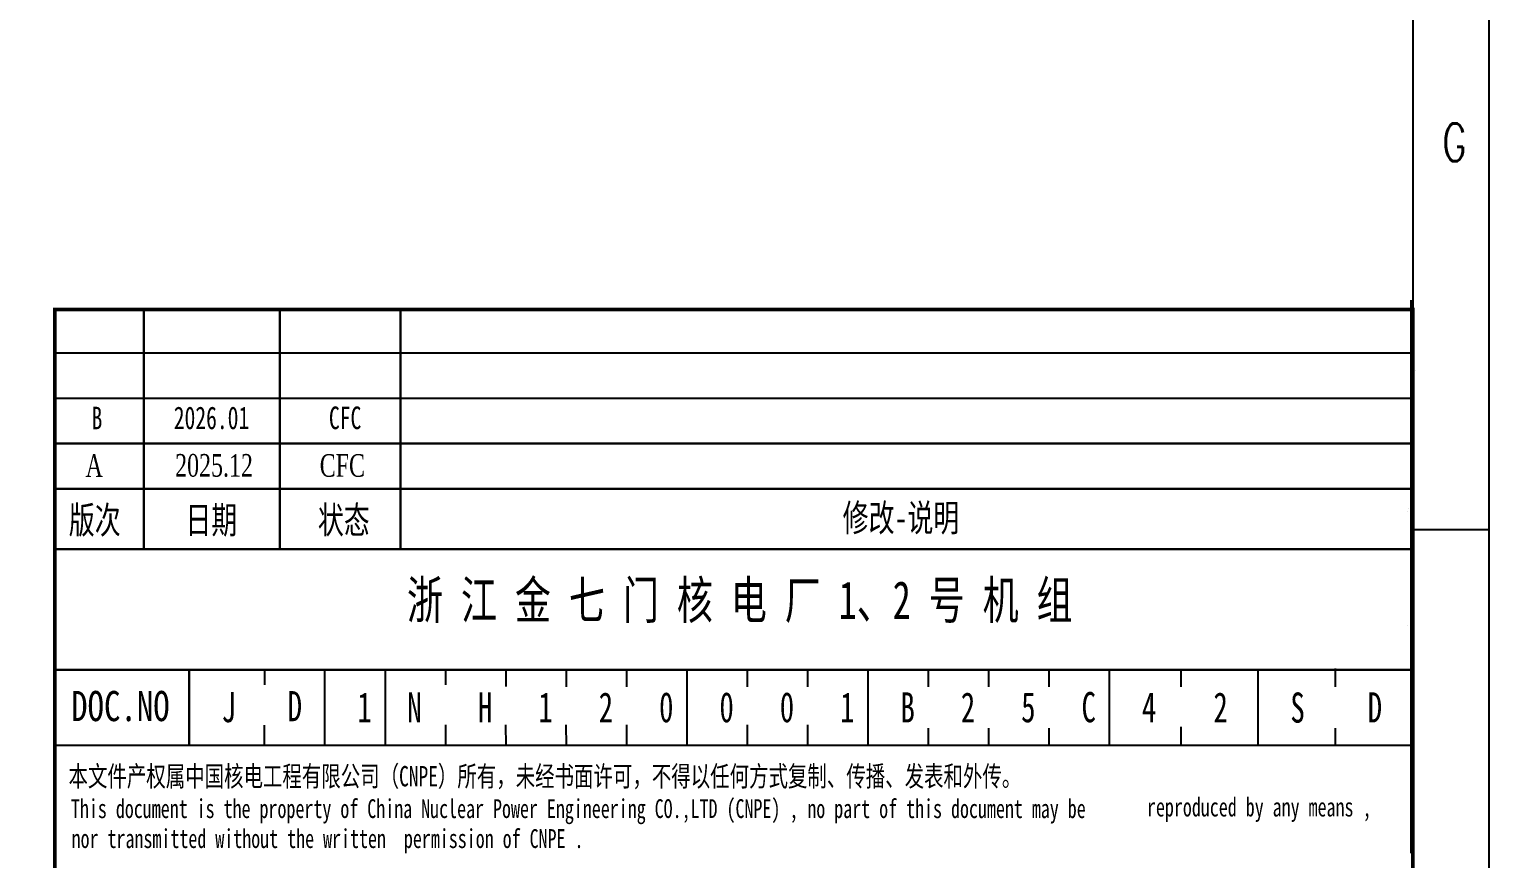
# Model space of a CAD drawing. Header units: inches. Extents: x 4936 to 94511, y 405365 to 454318.
# Drawn here: x 69611 to 79286, y 410901 to 416399 of the extents above; entities that cross this region are included whole.
import ezdxf

# ---------------------------------------------------------------- set-up
doc = ezdxf.new("R2010")
doc.units = ezdxf.units.IN
doc.header["$MEASUREMENT"] = 0
doc.layers.add('1', color=7, linetype='Continuous')
doc.layers.add('BORDER', color=7, linetype='Continuous')
doc.styles.add('HZ', font='txt_____.ttf', dxfattribs={"width": 0.7, "bigfont": 'HZTXT'})
doc.styles.add('宋体', font='', dxfattribs={"width": 0.7})
doc.styles.get('宋体').set_extended_font_data('SimSun')

# ---------------------------------------------------------------- blocks, each defined once
blk = doc.blocks.new('图签')
at = {"linetype": 'Continuous'}
blk.add_line((-162.2, 84), (-162.2, 74), dxfattribs=at)
at = {"layer": '1'}
for p, q in [((-180, 59.93), (-180, 131.76)), ((-0.2, 59.71), (-0.2, 133.01)), ((0, 60.06), (0, 131.76)), ((-0.72, 105.01), (-0.72, 105.01)), ((-0.72, 105.01), (-0.72, 105.01)), ((-0.72, 105.01), (-0.72, 105.01)), ((-0.72, 105.01), (-0.72, 105.01)), ((-0.53, 105.36), (-0.53, 105.36)), ((-0.53, 105.36), (-0.53, 105.36)), ((-0.53, 105.36), (-0.53, 105.36)), ((-0.53, 105.36), (-0.53, 105.36)), ((-144.2, 74), (-144.2, 84)), ((-136.2, 74), (-136.2, 84)), ((-128.2, 82), (-128.2, 84)), ((-120.2, 81.79), (-120.2, 84)), ((-112.2, 81.76), (-112.2, 84)), ((-104.2, 81.76), (-104.2, 84)), ((-96.2, 74), (-96.2, 84)), ((-88.2, 81.76), (-88.2, 84)), ((-80.2, 81.76), (-80.2, 84)), ((-72.2, 74), (-72.2, 84)), ((-64.2, 81.76), (-64.2, 84)), ((-56.2, 81.76), (-56.2, 84)), ((-48.2, 81.76), (-48.2, 84)), ((-40.2, 74), (-40.2, 84)), ((-30.71, 81.75), (-30.71, 84)), ((-20.51, 73.94), (-20.51, 83.94)), ((-10.26, 81.76), (-10.26, 84.17)), ((-152.2, 83), (-152.2, 83)), ((-152.2, 74), (-152.2, 76.68)), ((-128.2, 74), (-128.2, 76.72)), ((-120.2, 74), (-120.21, 76.72)), ((-112.2, 74), (-112.21, 76.72)), ((-104.2, 74), (-104.2, 76.72)), ((-88.2, 74), (-88.2, 76.72)), ((-80.2, 74), (-80.2, 76.72)), ((-64.2, 74), (-64.2, 76.27)), ((-56.2, 74), (-56.2, 76.27)), ((-48.2, 74), (-48.2, 76.27)), ((-30.71, 74.09), (-30.71, 76.44)), ((-10.26, 74), (-10.26, 76.27)), ((-0.2, 74), (-180.2, 74))]:
    blk.add_line(p, q, dxfattribs=at)
at = {"layer": '1', "color": 7}
for p, q in [((0.34, 123.67), (0.34, 123.67)), ((0.34, 123.67), (0.34, 123.67)), ((0.34, 123.67), (0.34, 123.67)), ((0.34, 123.67), (0.34, 123.67)), ((-0.69, 89.9), (-0.69, 89.9)), ((-0.69, 89.9), (-0.69, 89.9)), ((-0.69, 89.9), (-0.69, 89.9)), ((-0.69, 89.9), (-0.69, 89.9))]:
    blk.add_line(p, q, dxfattribs=at)
at = {"layer": '1', "color": 7, "const_width": 0.5}
blk.add_lwpolyline([(-180, 0), (0, 0), (0, 131.76), (-180, 131.76)], close=True, dxfattribs=at)
at = {"layer": '1', "color": 7, "const_width": 0.3}
for points in [[(-168.2, 132), (-168.2, 100)], [(-150.2, 132), (-150.2, 100)], [(-134.2, 132), (-134.2, 100)], [(-180.2, 126), (-0.2, 126)], [(-180.2, 120), (-0.2, 120)], [(-180.2, 114), (-0.2, 114)], [(-180.2, 108), (-0.2, 108)], [(-180.2, 100), (-0.2, 100)], [(-180.2, 84), (-0.2, 84)], [(-162.2, 84), (-162.2, 74)], [(-180.2, 74), (-0.2, 74)], [(-180, 74), (0, 74)]]:
    blk.add_lwpolyline(points, dxfattribs=at)
at = {"layer": 'BORDER'}
blk.add_line((-152.2, 84), (-152.21, 82), dxfattribs=at)
at = {"linetype": 'Continuous', "attachment_point": 5, "style": '宋体'}
for s, width, heights, insert, char_height in [('{\\fTimes New Roman|b0|i0|c0|p18;A}', 17.3088, [-3], (-174.79, 111.08), 3), ('{\\fTimes New Roman|b0|i0|c0|p18;2025.12}', 17.3088, [-3.06], (-158.91, 111.08), 3), ('{\\fTimes New Roman|b0|i0|c0|p18;CFC}', 17.3088, [-3.07], (-141.9, 111.08), 3), ('浙 江 金 七 门 核 电 厂 1、2 号 机 组', 163.6991, [-6.65], (-89.21, 92.99), 5), ('J', 5.7748, [-4.63], (-156.96, 79.03), 4), ('D', 6.7601, [-4], (-148.19, 79.19), 4), ('1', 5.7748, [-4], (-138.96, 79.03), 4), ('N', 5.7748, [-4], (-132.34, 79.03), 4), ('H', 5.7748, [-4], (-122.96, 79.03), 4), ('1', 5.7748, [-4], (-114.96, 79.03), 4), ('2', 5.7748, [-4], (-106.96, 79.03), 4), ('0', 5.7748, [-4], (-98.96, 79.03), 4), ('0', 5.7748, [-4], (-90.96, 79.03), 4), ('0', 5.7748, [-4], (-82.96, 79.03), 4), ('1', 5.7748, [-4], (-74.96, 79.03), 4), ('B', 5.7748, [-4], (-66.96, 79.03), 4), ('2', 5.7748, [-4], (-58.96, 79.03), 4), ('5', 5.7748, [-4], (-50.96, 79.03), 4), ('C', 5.7748, [-4], (-42.96, 79.03), 4), ('4', 5.7748, [-4], (-34.96, 79.03), 4), ('2', 5.7748, [-4], (-25.47, 79.03), 4), ('S', 5.7748, [-4], (-15.27, 78.97), 4), ('D', 5.7748, [-4], (-5.02, 79.03), 4)]:
    blk.add_mtext_dynamic_manual_height_columns(s, width=width, gutter_width=1, heights=heights, dxfattribs=dict(at, insert=insert, char_height=char_height))
at = {"layer": '1', "color": 7, "style": '宋体'}
for s, height, width, p in [('修改-说明', 3.6, 0.7, (-75.58, 102.36)), ('版次', 3.6, 0.7, (-178.16, 102.07)), ('日期 ', 3.6, 0.7, (-162.71, 102.07)), ('状态', 3.6, 0.7, (-145.14, 102.07)), ('DOC.NO', 4, 0.8, (-177.85, 77.21))]:
    blk.add_text(s, height=height, dxfattribs=dict(at, width=width)).set_placement(p)
at = {"layer": '1', "color": 7, "ltscale": 0.8, "style": '宋体', "width": 0.7}
for s, height, p in [('本文件产权属中国核电工程有限公司（CNPE）所有，未经书面许可，不得以任何方式复制、传播、发表和外传。', 2.7, (-178.2, 68.56)), ('This document is the property of China Nuclear Power Engineering CO.,LTD (CNPE) , no part of this document may be', 2.5, (-177.88, 64.36)), ('reproduced by any means , ', 2.5, (-35.24, 64.57)), ('nor transmitted without the written  permission of CNPE .', 2.5, (-177.79, 60.39))]:
    blk.add_text(s, height=height, dxfattribs=at).set_placement(p)
blk = doc.blocks.new('*U4')
blk.add_blockref('图签', (0, 0))

msp = doc.modelspace()

# ---------------------------------------------------------------- linework, layer by layer
at = {"color": 4, "flags": 128}
msp.add_lwpolyline([(79285.91392, 449503.09155), (79285.91392, 407453.09155)], dxfattribs=at)
msp.add_lwpolyline([(6185.91392, 449003.09155), (78781.91392, 449003.09155), (78781.91392, 407953.09155), (6185.91392, 407953.09155)], close=True)
at = {"flags": 128}
msp.add_lwpolyline([(78785.91392, 413084.34155), (79285.91392, 413084.34155)], dxfattribs=at)

# ---------------------------------------------------------------- block references
at = {"xscale": 50, "yscale": 50, "zscale": 50}
msp.add_blockref('*U4', (78781.91392, 407953.09155), dxfattribs=at)

# ---------------------------------------------------------------- texts
at = {"color": 0, "style": 'HZ', "width": 0.7}
msp.add_text('G', height=250, dxfattribs=at).set_placement((78978.63677, 415524.60722))
at = {"linetype": 'Continuous', "char_height": 150, "attachment_point": 5, "style": '宋体'}
for s, insert in [('B', (70060.56252, 413822.42601)), ('2026.01', (70819.64151, 413822.42601)), ('CFC', (71705.23539, 413822.42601))]:
    msp.add_mtext_dynamic_manual_height_columns(s, width=322.8148623, gutter_width=50, heights=[-150], dxfattribs=dict(at, insert=insert))

doc.saveas('drawing.dxf')
